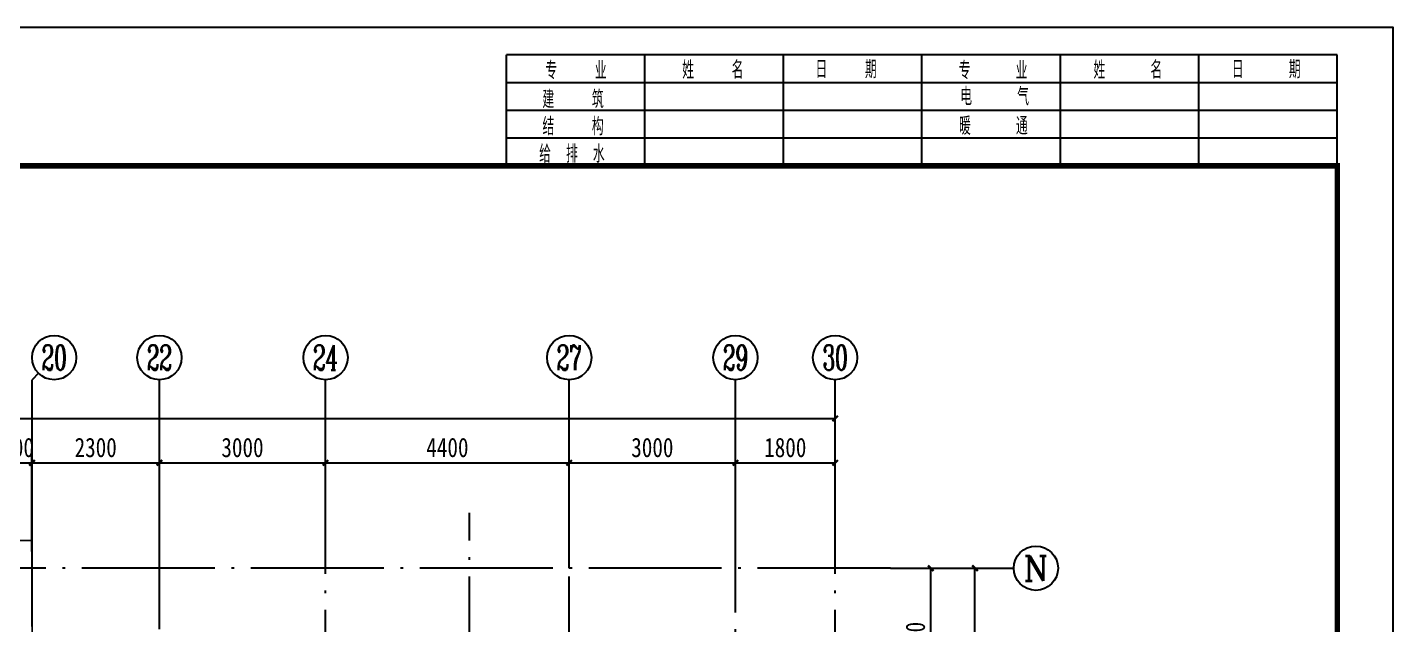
# Model space of a CAD drawing. Extents: x -144902 to 588294, y -160863 to 65494.
# Drawn here: x 206370 to 231021, y -11632 to -845 of the extents above; entities that cross this region are included whole.
import ezdxf
from ezdxf.enums import TextEntityAlignment as Align

# ---------------------------------------------------------------- set-up
doc = ezdxf.new("R2010")
doc.units = 0
doc.header["$LTSCALE"] = 100
doc.linetypes.add('ACAD_ISO04W100', pattern=[30.5, 24, -3, 0.5, -3])
doc.layers.get('0').update_dxf_attribs({"linetype": 'CONTINUOUS'})
doc.layers.get('Defpoints').update_dxf_attribs({"linetype": 'CONTINUOUS'})
for name, color, linetype in [('1508', 2, 'CONTINUOUS'), ('AXIS', 3, 'CONTINUOUS'), ('AXIS_TEXT', 7, 'CONTINUOUS'), ('DOTE', 253, 'ACAD_ISO04W100'), ('PUB_TITLE', 4, 'CONTINUOUS'), ('tk', 7, 'CONTINUOUS'), ('x线脚', 6, 'CONTINUOUS')]:
    doc.layers.add(name, color=color, linetype=linetype)
doc.styles.add('_HZTXT', font='complex.shx', dxfattribs={"width": 0.7, "bigfont": 'tssdchn.shx'})
doc.styles.add('COMPLEX', font='COMPLEX')
doc.styles.add('DIM_FONT', font='SIMHEI.TTF', dxfattribs={"width": 0.8})
doc.styles.add('DX', font='tssdeng.shx', dxfattribs={"width": 0.7, "bigfont": 'tssdchn.shx'})
doc.dimstyles.new('_TCH_ARCH&&100', dxfattribs={"dimtxt": 350, "dimasz": 100, "dimexe": 250, "dimexo": 300, "dimgap": 100, "dimtad": 1, "dimdec": 0, "dimzin": 0, "dimdsep": 46, "dimtxsty": 'DIM_FONT', "dimblk": 'ARCHTICK', "dimcen": 0.09, "dimclrt": 7, "dimazin": 2, "dimtfac": 1, "dimtdec": 0, "dimtix": 1, "dimtmove": 2, "dimatfit": 3, "dimfxl": 1, "dimtolj": 1, "dimtzin": 0, "dimarcsym": 0})

# ---------------------------------------------------------------- blocks, each defined once
blk = doc.blocks.new('A1tk')
at = {"layer": 'PUB_TITLE'}
for p, q in [((500, 58400), (500, 43400)), ((2500, 58400), (500, 58400)), ((1000, 58400), (1000, 43400)), ((1500, 58400), (1500, 43400)), ((2000, 58400), (2000, 43400)), ((2500, 55900), (500, 55900)), ((2500, 53400), (500, 53400)), ((2500, 50900), (500, 50900)), ((2500, 48400), (500, 48400)), ((2500, 45900), (500, 45900)), ((2500, 43400), (500, 43400))]:
    blk.add_line(p, q, dxfattribs=at)
at = {"layer": 'tk', "color": 5}
blk.add_lwpolyline([(0, 0), (0, 59400), (84100, 59400), (84100, 0)], close=True, dxfattribs=at)
at = {"layer": 'tk', "const_width": 100}
blk.add_lwpolyline([(2500, 1000), (83100, 1000), (83100, 58400), (2500, 58400)], close=True, dxfattribs=at)
at = {"layer": 'PUB_TITLE', "style": 'DX', "width": 0.7}
for s, p in [('日      期', (747, 57116, 2200)), ('姓      名 ', (752, 54687)), ('专      业', (762, 52186)), ('电      气', (1232, 52213, 2200)), ('暖      通', (1766, 52190, 2200)), ('日     期', (747, 49531, 2200)), ('姓     名', (752, 47126)), ('专     业', (762, 44655)), ('建     筑', (1283, 44602, 2200)), ('结     构', (1774, 44602, 2200)), ('给  排  水', (2271, 44582, 2200))]:
    blk.add_text(s, height=320, rotation=90, dxfattribs=at).set_placement(p, align=Align.MIDDLE)
blk = doc.blocks.new('_ArchTick')
at = {"color": 0, "linetype": 'ByBlock', "const_width": 0.4}
blk.add_lwpolyline([(-0.5, -0.5), (0.5, 0.5)], dxfattribs=at)
blk = doc.blocks.new('*D1666')
at = {"layer": 'AXIS', "color": 0, "lineweight": -2}
for p, q in [((44461, 22075), (45136, 22075)), ((44886, 19375), (44886, 22075)), ((44461, 19375), (45136, 19375))]:
    blk.add_line(p, q, dxfattribs=at)
at = {"layer": 'Defpoints', "color": 0}
for p in [(44161, 22075), (44886, 22075), (44161, 19375)]:
    blk.add_point(p, dxfattribs=at)
at = {"layer": 'AXIS', "color": 0, "lineweight": -2, "xscale": 100, "yscale": 100, "zscale": 100}
for p, rotation in [((44886, 22075), 90), ((44886, 19375), 270)]:
    blk.add_blockref('_ArchTick', p, dxfattribs=dict(at, rotation=rotation))
at = {"layer": 'AXIS', "color": 7, "insert": (44611, 20725), "char_height": 350, "attachment_point": 5, "rotation": 90, "style": 'DIM_FONT'}
blk.add_mtext('\\A1;2700', dxfattribs=at)
blk = doc.blocks.new('*D1667')
at = {"layer": 'AXIS', "color": 0, "lineweight": -2}
for p, q in [((44461, 22075), (45936, 22075)), ((45686, 4675), (45686, 22075)), ((44461, 4675), (45936, 4675))]:
    blk.add_line(p, q, dxfattribs=at)
at = {"layer": 'Defpoints', "color": 0}
for p in [(44161, 22075), (45686, 22075), (44161, 4675, 0)]:
    blk.add_point(p, dxfattribs=at)
at = {"layer": 'AXIS', "color": 0, "lineweight": -2, "xscale": 100, "yscale": 100, "zscale": 100}
for p, rotation in [((45686, 22075), 90), ((45686, 4675), 270)]:
    blk.add_blockref('_ArchTick', p, dxfattribs=dict(at, rotation=rotation))
at = {"layer": 'AXIS', "color": 7, "insert": (45411, 13375), "char_height": 350, "attachment_point": 5, "rotation": 90, "style": 'DIM_FONT'}
blk.add_mtext('\\A1;17400', dxfattribs=at)
blk = doc.blocks.new('*D1668')
at = {"layer": 'AXIS', "color": 0, "lineweight": -2}
for p, q in [((41361, 22375), (41361, 24228)), ((43161, 22375), (43161, 24228)), ((41361, 23978), (43161, 23978))]:
    blk.add_line(p, q, dxfattribs=at)
at = {"layer": 'Defpoints', "color": 0}
for p in [(43161, 23978), (41361, 22075), (43161, 22075)]:
    blk.add_point(p, dxfattribs=at)
at = {"layer": 'AXIS', "color": 0, "lineweight": -2, "xscale": 100, "yscale": 100, "zscale": 100, "rotation": 180}
blk.add_blockref('_ArchTick', (41361, 23978), dxfattribs=at)
at = {"layer": 'AXIS', "color": 0, "lineweight": -2, "xscale": 100, "yscale": 100, "zscale": 100}
blk.add_blockref('_ArchTick', (43161, 23978), dxfattribs=at)
at = {"layer": 'AXIS', "color": 7, "insert": (42261, 24253), "char_height": 350, "attachment_point": 5, "style": 'DIM_FONT'}
blk.add_mtext('\\A1;1800', dxfattribs=at)
blk = doc.blocks.new('*D1669')
at = {"layer": 'AXIS', "color": 0, "lineweight": -2}
for p, q in [((38361, 22375), (38361, 24228)), ((41361, 22375), (41361, 24228)), ((38361, 23978), (41361, 23978))]:
    blk.add_line(p, q, dxfattribs=at)
at = {"layer": 'Defpoints', "color": 0}
for p in [(41361, 23978), (38361, 22075), (41361, 22075)]:
    blk.add_point(p, dxfattribs=at)
at = {"layer": 'AXIS', "color": 0, "lineweight": -2, "xscale": 100, "yscale": 100, "zscale": 100, "rotation": 180}
blk.add_blockref('_ArchTick', (38361, 23978), dxfattribs=at)
at = {"layer": 'AXIS', "color": 0, "lineweight": -2, "xscale": 100, "yscale": 100, "zscale": 100}
blk.add_blockref('_ArchTick', (41361, 23978), dxfattribs=at)
at = {"layer": 'AXIS', "color": 7, "insert": (39861, 24253), "char_height": 350, "attachment_point": 5, "style": 'DIM_FONT'}
blk.add_mtext('\\A1;3000', dxfattribs=at)
blk = doc.blocks.new('*D1670')
at = {"layer": 'AXIS', "color": 0, "lineweight": -2}
for p, q in [((33961, 22375), (33961, 24228)), ((38361, 22375), (38361, 24228)), ((33961, 23978), (38361, 23978))]:
    blk.add_line(p, q, dxfattribs=at)
at = {"layer": 'Defpoints', "color": 0}
for p in [(38361, 23978), (33961, 22075), (38361, 22075)]:
    blk.add_point(p, dxfattribs=at)
at = {"layer": 'AXIS', "color": 0, "lineweight": -2, "xscale": 100, "yscale": 100, "zscale": 100, "rotation": 180}
blk.add_blockref('_ArchTick', (33961, 23978), dxfattribs=at)
at = {"layer": 'AXIS', "color": 0, "lineweight": -2, "xscale": 100, "yscale": 100, "zscale": 100}
blk.add_blockref('_ArchTick', (38361, 23978), dxfattribs=at)
at = {"layer": 'AXIS', "color": 7, "insert": (36161, 24253), "char_height": 350, "attachment_point": 5, "style": 'DIM_FONT'}
blk.add_mtext('\\A1;4400', dxfattribs=at)
blk = doc.blocks.new('*D1671')
at = {"layer": 'AXIS', "color": 0, "lineweight": -2}
for p, q in [((30961, 22375), (30961, 24228)), ((33961, 22375), (33961, 24228)), ((30961, 23978), (33961, 23978))]:
    blk.add_line(p, q, dxfattribs=at)
at = {"layer": 'Defpoints', "color": 0}
for p in [(33961, 23978), (30961, 22075), (33961, 22075)]:
    blk.add_point(p, dxfattribs=at)
at = {"layer": 'AXIS', "color": 0, "lineweight": -2, "xscale": 100, "yscale": 100, "zscale": 100, "rotation": 180}
blk.add_blockref('_ArchTick', (30961, 23978), dxfattribs=at)
at = {"layer": 'AXIS', "color": 0, "lineweight": -2, "xscale": 100, "yscale": 100, "zscale": 100}
blk.add_blockref('_ArchTick', (33961, 23978), dxfattribs=at)
at = {"layer": 'AXIS', "color": 7, "insert": (32461, 24253), "char_height": 350, "attachment_point": 5, "style": 'DIM_FONT'}
blk.add_mtext('\\A1;3000', dxfattribs=at)
blk = doc.blocks.new('*D1672')
at = {"layer": 'AXIS', "color": 0, "lineweight": -2}
for p, q in [((28661, 22375), (28661, 24228)), ((30961, 22375), (30961, 24228)), ((28661, 23978), (30961, 23978))]:
    blk.add_line(p, q, dxfattribs=at)
at = {"layer": 'Defpoints', "color": 0}
for p in [(30961, 23978), (28661, 22075), (30961, 22075)]:
    blk.add_point(p, dxfattribs=at)
at = {"layer": 'AXIS', "color": 0, "lineweight": -2, "xscale": 100, "yscale": 100, "zscale": 100, "rotation": 180}
blk.add_blockref('_ArchTick', (28661, 23978), dxfattribs=at)
at = {"layer": 'AXIS', "color": 0, "lineweight": -2, "xscale": 100, "yscale": 100, "zscale": 100}
blk.add_blockref('_ArchTick', (30961, 23978), dxfattribs=at)
at = {"layer": 'AXIS', "color": 7, "insert": (29811, 24253), "char_height": 350, "attachment_point": 5, "style": 'DIM_FONT'}
blk.add_mtext('\\A1;2300', dxfattribs=at)
blk = doc.blocks.new('*D1673')
at = {"layer": 'AXIS', "color": 0, "lineweight": -2}
for p, q in [((28161, 22375), (28161, 24228)), ((28661, 22375), (28661, 24228)), ((28161, 23978), (28061, 23978)), ((28161, 23978), (28661, 23978)), ((28661, 23978), (28761, 23978))]:
    blk.add_line(p, q, dxfattribs=at)
at = {"layer": 'Defpoints', "color": 0}
for p in [(28661, 23978), (28161, 22075), (28661, 22075)]:
    blk.add_point(p, dxfattribs=at)
at = {"layer": 'AXIS', "color": 0, "lineweight": -2, "xscale": 100, "yscale": 100, "zscale": 100}
blk.add_blockref('_ArchTick', (28161, 23978), dxfattribs=at)
at = {"layer": 'AXIS', "color": 0, "lineweight": -2, "xscale": 100, "yscale": 100, "zscale": 100, "rotation": 180}
blk.add_blockref('_ArchTick', (28661, 23978), dxfattribs=at)
at = {"layer": 'AXIS', "color": 7, "insert": (28411, 24253), "char_height": 350, "attachment_point": 5, "style": 'DIM_FONT'}
blk.add_mtext('\\A1;500', dxfattribs=at)
blk = doc.blocks.new('*D1686')
at = {"layer": 'AXIS', "color": 0, "lineweight": -2}
for p, q in [((4061, 22375), (4061, 25028)), ((43161, 22375), (43161, 25028)), ((4061, 24778), (43161, 24778))]:
    blk.add_line(p, q, dxfattribs=at)
at = {"layer": 'Defpoints', "color": 0}
for p in [(43161, 24778), (4061, 22075), (43161, 22075)]:
    blk.add_point(p, dxfattribs=at)
at = {"layer": 'AXIS', "color": 0, "lineweight": -2, "xscale": 100, "yscale": 100, "zscale": 100, "rotation": 180}
blk.add_blockref('_ArchTick', (4061, 24778), dxfattribs=at)
at = {"layer": 'AXIS', "color": 0, "lineweight": -2, "xscale": 100, "yscale": 100, "zscale": 100}
blk.add_blockref('_ArchTick', (43161, 24778), dxfattribs=at)
at = {"layer": 'AXIS', "color": 7, "insert": (23611, 25053), "char_height": 350, "attachment_point": 5, "style": 'DIM_FONT'}
blk.add_mtext('\\A1;39100', dxfattribs=at)
blk = doc.blocks.new('_AXISO')
blk.add_circle((0, 0), 0.5)
at = {"layer": 'AXIS_TEXT', "style": 'COMPLEX', "width": 1.041667}
blk.add_attdef('A', text='', height=0.56, dxfattribs=at).set_placement((-0.25, -0.28), (0.25, -0.28), align=Align.FIT)
blk = doc.blocks.new('2012122621245179')
at = {"layer": 'AXIS'}
for p, q in [((28778.5, 25594.8, 0), (28661.4, 25477.6, 0)), ((28661.4, 22075, 0), (28661.4, 25477.6, 0)), ((30961.4, 22075, 0), (30961.4, 25477.6, 0)), ((33961.4, 22075, 0), (33961.4, 25477.6, 0)), ((38361.4, 22075, 0), (38361.4, 25477.6, 0)), ((41361.4, 22075, 0), (41361.4, 25477.6, 0)), ((43161.4, 22075, 0), (43161.4, 25477.6, 0)), ((44161.4, 22075, 0), (46386.4, 22075, 0))]:
    blk.add_line(p, q, dxfattribs=at)
at = {"layer": 'DOTE'}
for p, q in [((28661.4, 11875, 0), (28661.4, 23075, 0)), ((30961.4, 14875, 0), (30961.4, 23075, 0)), ((33961.4, 3675, 0), (33961.4, 23075, 0)), ((36561.4, 16475, 0), (36561.4, 23075, 0)), ((38361.4, 16475, 0), (38361.4, 23075, 0)), ((41361.4, 15175, 0), (41361.4, 23075, 0)), ((43161.4, 3675, 0), (43161.4, 23075, 0)), ((44161.4, 22075, 0), (3061.4, 22075, 0))]:
    blk.add_line(p, q, dxfattribs=at)
at = {"layer": 'AXIS'}
ref = blk.add_blockref('_AXISO', (29061.4, 25877.6, 0), dxfattribs=dict(at, xscale=800, yscale=800, zscale=800))
ref.add_attrib('A', '20', dxfattribs={"layer": 'AXIS_TEXT', "height": 452.55, "style": '_HZTXT', "width": 0.617647}).set_placement((28835.1, 25651.4, 0), (29287.6, 25651.4, 0), align=Align.FIT)
ref = blk.add_blockref('_AXISO', (30961.4, 25877.6, 0), dxfattribs=dict(at, xscale=800, yscale=800, zscale=800))
ref.add_attrib('A', '22', dxfattribs={"layer": 'AXIS_TEXT', "height": 452.55, "style": '_HZTXT', "width": 0.617647}).set_placement((30735.1, 25651.4, 0), (31187.6, 25651.4, 0), align=Align.FIT)
ref = blk.add_blockref('_AXISO', (33961.4, 25877.6, 0), dxfattribs=dict(at, xscale=800, yscale=800, zscale=800))
ref.add_attrib('A', '24', dxfattribs={"layer": 'AXIS_TEXT', "height": 452.55, "style": '_HZTXT', "width": 0.583333}).set_placement((33735.1, 25651.4, 0), (34187.6, 25651.4, 0), align=Align.FIT)
ref = blk.add_blockref('_AXISO', (38361.4, 25877.6, 0), dxfattribs=dict(at, xscale=800, yscale=800, zscale=800))
ref.add_attrib('A', '27', dxfattribs={"layer": 'AXIS_TEXT', "height": 452.55, "style": '_HZTXT', "width": 0.617647}).set_placement((38135.1, 25651.4, 0), (38587.6, 25651.4, 0), align=Align.FIT)
ref = blk.add_blockref('_AXISO', (41361.4, 25877.6, 0), dxfattribs=dict(at, xscale=800, yscale=800, zscale=800))
ref.add_attrib('A', '29', dxfattribs={"layer": 'AXIS_TEXT', "height": 452.55, "style": '_HZTXT', "width": 0.617647}).set_placement((41135.1, 25651.4, 0), (41587.6, 25651.4, 0), align=Align.FIT)
ref = blk.add_blockref('_AXISO', (43161.4, 25877.6, 0), dxfattribs=dict(at, xscale=800, yscale=800, zscale=800))
ref.add_attrib('A', '30', dxfattribs={"layer": 'AXIS_TEXT', "height": 452.55, "style": '_HZTXT', "width": 0.636364}).set_placement((42935.1, 25651.4, 0), (43387.6, 25651.4, 0), align=Align.FIT)
ref = blk.add_blockref('_AXISO', (46786.4, 22075, 0), dxfattribs=dict(at, xscale=800, yscale=800, zscale=800))
ref.add_attrib('A', 'N', dxfattribs={"layer": 'AXIS_TEXT', "height": 452.5, "style": '_HZTXT', "width": 1.105263}).set_placement((46560.1, 21848.7, 0), (47012.6, 21848.7, 0), align=Align.FIT)
for p1, p2, distance, picture, middle in [((4061.4, 22075, 0), (43161.4, 22075, 0), 2702.6, '*D1686', (23611.4, 25052.6, 0)), ((28161.4, 22075, 0), (28661.4, 22075, 0), 1902.6, '*D1673', (28411.4, 24252.6, 0)), ((28661.4, 22075, 0), (30961.4, 22075, 0), 1902.6, '*D1672', (29811.4, 24252.6, 0)), ((30961.4, 22075, 0), (33961.4, 22075, 0), 1902.6, '*D1671', (32461.4, 24252.6, 0)), ((33961.4, 22075, 0), (38361.4, 22075, 0), 1902.6, '*D1670', (36161.4, 24252.6, 0)), ((38361.4, 22075, 0), (41361.4, 22075, 0), 1902.6, '*D1669', (39861.4, 24252.6, 0)), ((41361.4, 22075, 0), (43161.4, 22075, 0), 1902.6, '*D1668', (42261.4, 24252.6, 0)), ((44161.4, 19375, 0), (44161.4, 22075, 0), -725, '*D1666', (44611.4, 20725, 0)), ((44161.4, 4675, 0), (44161.4, 22075, 0), -1525, '*D1667', (45411.4, 13375, 0))]:
    dim = blk.add_aligned_dim(p1=p1, p2=p2, distance=distance, dimstyle='_TCH_ARCH&&100', dxfattribs=at)
    dim.commit()
    dim.dimension.update_dxf_attribs({"geometry": picture, "text_midpoint": middle})

msp = doc.modelspace()

# ---------------------------------------------------------------- linework, layer by layer
at = {"layer": 'x线脚', "const_width": 30}
msp.add_lwpolyline([(206455.176, -13212.227), (206455.176, -10112.227), (197855.176, -10112.227), (197855.176, -13212.227)], dxfattribs=at)

# ---------------------------------------------------------------- block references
at = {"layer": '1508', "rotation": 270}
msp.add_blockref('A1tk', (171621.217, -844.592), dxfattribs=at)
at = {"layer": 'AXIS'}
msp.add_blockref('2012122621245179', (177793.818, -32687.227), dxfattribs=at)

doc.saveas('drawing.dxf')
